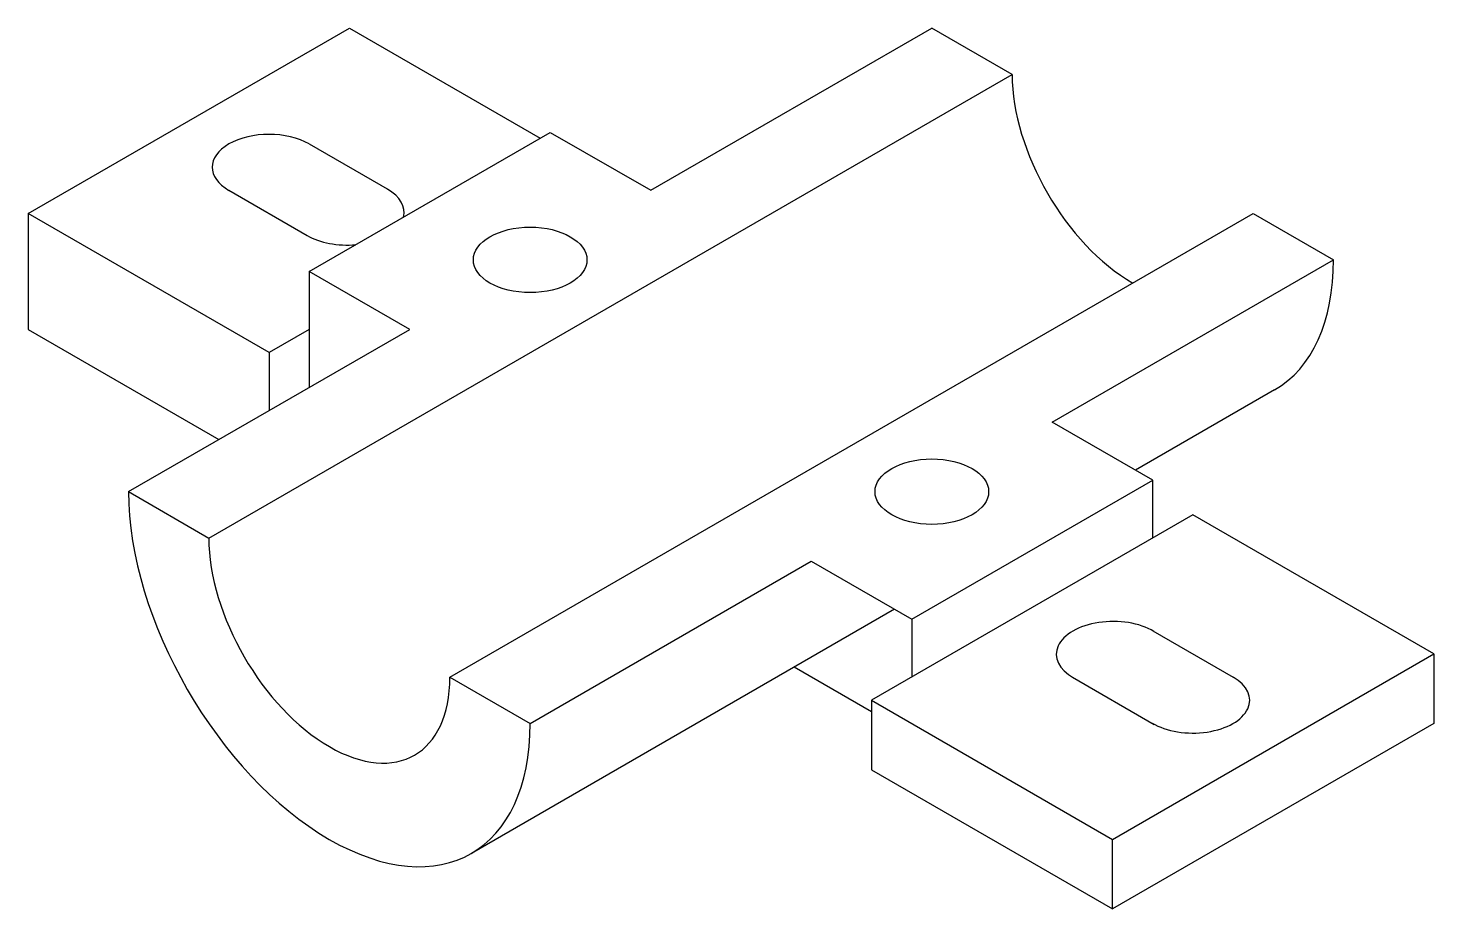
# Model space of a CAD drawing. Header units: millimetres. Extents: x -5449 to -5206, y -57 to 95.
import ezdxf

# ---------------------------------------------------------------- set-up
doc = ezdxf.new("R2010")
doc.units = ezdxf.units.MM
doc.header["$MEASUREMENT"] = 0

msp = doc.modelspace()

# ---------------------------------------------------------------- linework, layer by layer
for p, q in [((-5448.8, 63.42), (-5393.37, 95.42)), ((-5393.37, 95.42), (-5360.46, 76.42)), ((-5341.41, 67.42), (-5292.91, 95.42)), ((-5279.06, 87.42), (-5292.91, 95.42)), ((-5417.62, 7.42), (-5279.06, 87.42)), ((-5279.06, 87.42), (-5279.06, 87.42)), ((-5400.3, 53.42), (-5358.73, 77.42)), ((-5400.3, 75.42), (-5386.45, 67.42)), ((-5358.73, 77.42), (-5341.41, 67.42)), ((-5414.16, 67.42), (-5400.68, 59.63)), ((-5386.46, 67.41), (-5386.45, 67.42)), ((-5407.23, 39.42), (-5448.8, 63.42)), ((-5448.8, 63.42), (-5448.8, 43.42)), ((-5376.05, -16.58), (-5237.49, 63.42)), ((-5237.49, 63.42), (-5223.63, 55.42)), ((-5382.98, 43.42), (-5400.3, 53.42)), ((-5400.3, 53.42), (-5400.3, 33.42)), ((-5272.13, 27.42), (-5223.63, 55.42)), ((-5448.8, 43.42), (-5415.89, 24.42)), ((-5431.48, 15.42), (-5382.98, 43.42)), ((-5400.3, 43.42), (-5407.23, 39.42)), ((-5407.23, 39.42), (-5407.23, 29.42)), ((-5233.78, 32.99), (-5257.78, 19.13)), ((-5254.81, 17.42), (-5272.13, 27.42)), ((-5296.38, -6.58), (-5254.81, 17.42)), ((-5254.81, 7.42), (-5254.81, 17.42)), ((-5431.48, 15.42), (-5417.62, 7.42)), ((-5247.88, 11.42), (-5303.31, -20.58)), ((-5206.31, -12.58), (-5247.88, 11.42)), ((-5362.2, -24.58), (-5313.7, 3.42)), ((-5313.7, 3.42), (-5296.38, -6.58)), ((-5299.35, -4.87), (-5372.34, -47.01)), ((-5296.38, -6.58), (-5296.38, -16.58)), ((-5254.81, -8.58), (-5240.95, -16.58)), ((-5261.74, -44.58), (-5206.31, -12.58)), ((-5206.31, -12.58), (-5206.31, -24.58)), ((-5376.05, -16.58), (-5362.2, -24.58)), ((-5303.31, -22.58), (-5316.67, -14.87)), ((-5268.67, -16.58), (-5254.54, -24.74)), ((-5303.31, -20.58), (-5261.74, -44.58)), ((-5303.31, -20.58), (-5303.31, -32.58)), ((-5206.31, -24.58), (-5261.74, -56.58)), ((-5254.81, -24.58), (-5254.81, -24.58)), ((-5303.31, -32.58), (-5261.74, -56.58)), ((-5261.74, -56.58), (-5261.74, -44.58))]:
    msp.add_line(p, q)
for centre, major_axis, start_param, end_param in [((-5258.27, 75.42), (14.7, -25.46), 3.926991, 5.497787), ((-5407.23, 71.42), (-9.8, 0), 3.926991, 7.068583), ((-5393.75, 63.63), (-9.8, 0), 2.992094, 3.926991), ((-5393.75, 63.63), (-9.8, 0), 0.785398, 1.720295), ((-5258.27, 75.42), (24.49, -42.43), 0, 0.785398), ((-5396.84, -4.58), (24.49, -42.43), 3.926991, 7.068583), ((-5396.84, -4.58), (14.7, -25.46), 3.926991, 7.068583), ((-5261.64, -12.64), (-9.8, 0), 3.912717, 7.082961), ((-5247.88, -20.58), (-9.8, 0), 0.771021, 3.927042)]:
    msp.add_ellipse(centre, major_axis=major_axis, ratio=0.57735, start_param=start_param, end_param=end_param)
for centre in [(-5362.2, 55.42), (-5292.91, 15.42)]:
    msp.add_ellipse(centre, major_axis=(-9.8, 0), ratio=0.57735)

doc.saveas('drawing.dxf')
